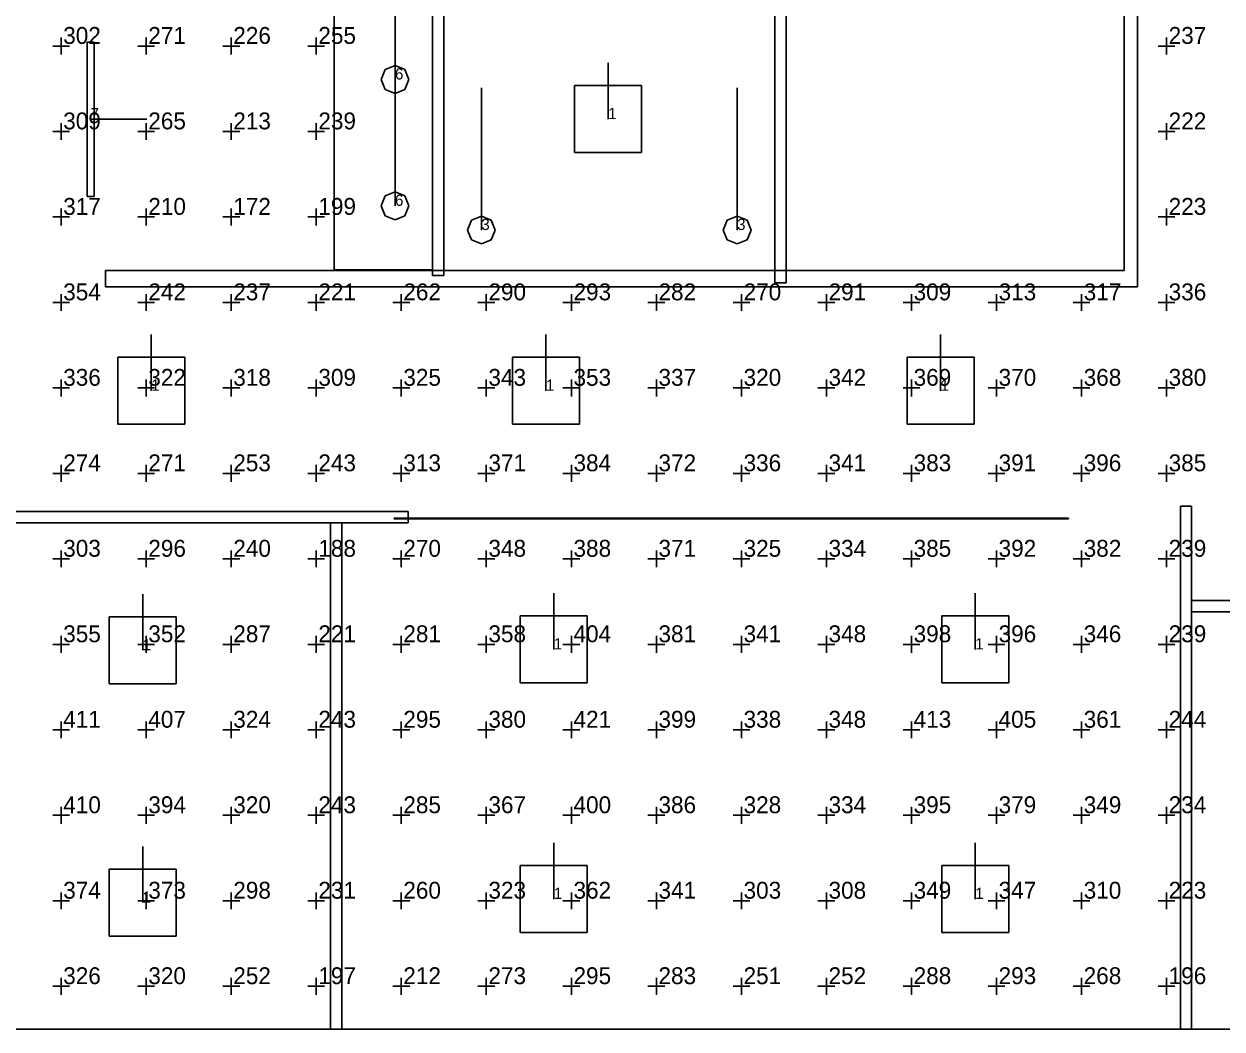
# Model space of a CAD drawing. Extents: x 0 to 48.1, y 0 to 23.7.
# Drawn here: x 13.66 to 24.32, y 0 to 8.94 of the extents above; entities that cross this region are included whole.
import ezdxf

# ---------------------------------------------------------------- set-up
doc = ezdxf.new("R2010")
doc.units = 0
doc.header["$MEASUREMENT"] = 0
for name, color, linetype in [('DLXFURN', 5, 'Continuous'), ('DLXLUM', 1, 'Continuous'), ('DLXLUMEX', 1, 'Continuous'), ('DLXSCENE', 7, 'Continuous'), ('DLXVAL', 3, 'Continuous')]:
    doc.layers.add(name, color=color, linetype=linetype)

# ---------------------------------------------------------------- blocks, each defined once
blk = doc.blocks.new('*U211')
at = {"color": 1}
blk.add_line((0, 0), (0, 0.5), dxfattribs=at)
for p, q in [((0.298, 0.298), (-0.298, 0.298)), ((-0.298, 0.298), (-0.298, -0.298)), ((-0.298, 0.298), (-0.298, -0.298)), ((-0.298, -0.298), (-0.298, 0.298)), ((-0.298, 0.298), (-0.298, 0.298)), ((0.298, 0.298), (-0.298, 0.298)), ((-0.298, 0.298), (-0.298, 0.298)), ((-0.298, 0.298), (0.298, 0.298)), ((-0.298, -0.298), (-0.298, 0.298)), ((-0.298, 0.298), (0.298, 0.298)), ((0.298, -0.298), (0.298, 0.298)), ((0.298, 0.298), (0.298, 0.298)), ((0.298, -0.298), (0.298, 0.298)), ((0.298, 0.298), (0.298, 0.298)), ((0.298, 0.298), (0.298, -0.298)), ((0.298, 0.298), (0.298, -0.298)), ((-0.298, -0.298), (0.298, -0.298)), ((-0.298, -0.298), (0.298, -0.298)), ((0.298, -0.298), (-0.298, -0.298)), ((-0.298, -0.298), (-0.298, -0.298)), ((-0.298, -0.298), (-0.298, -0.298)), ((0.298, -0.298), (-0.298, -0.298)), ((0.298, -0.298), (0.298, -0.298)), ((0.298, -0.298), (0.298, -0.298))]:
    blk.add_line(p, q)
at = {"layer": 'DLXLUMEX', "color": 7}
blk.add_text('1', height=0.1, dxfattribs=at).set_placement((0, 0))
blk = doc.blocks.new('*U212')
at = {"color": 1}
blk.add_line((0, 0), (0, 0.5), dxfattribs=at)
for p, q in [((0.298, 0.298), (-0.298, 0.298)), ((-0.298, 0.298), (-0.298, -0.298)), ((-0.298, 0.298), (-0.298, -0.298)), ((-0.298, -0.298), (-0.298, 0.298)), ((-0.298, 0.298), (-0.298, 0.298)), ((0.298, 0.298), (-0.298, 0.298)), ((-0.298, 0.298), (-0.298, 0.298)), ((-0.298, 0.298), (0.298, 0.298)), ((-0.298, -0.298), (-0.298, 0.298)), ((-0.298, 0.298), (0.298, 0.298)), ((0.298, -0.298), (0.298, 0.298)), ((0.298, 0.298), (0.298, 0.298)), ((0.298, -0.298), (0.298, 0.298)), ((0.298, 0.298), (0.298, 0.298)), ((0.298, 0.298), (0.298, -0.298)), ((0.298, 0.298), (0.298, -0.298)), ((-0.298, -0.298), (0.298, -0.298)), ((-0.298, -0.298), (0.298, -0.298)), ((0.298, -0.298), (-0.298, -0.298)), ((-0.298, -0.298), (-0.298, -0.298)), ((-0.298, -0.298), (-0.298, -0.298)), ((0.298, -0.298), (-0.298, -0.298)), ((0.298, -0.298), (0.298, -0.298)), ((0.298, -0.298), (0.298, -0.298))]:
    blk.add_line(p, q)
at = {"layer": 'DLXLUMEX', "color": 7}
blk.add_text('1', height=0.1, dxfattribs=at).set_placement((0, 0))
blk = doc.blocks.new('*U213')
at = {"color": 1}
blk.add_line((0, 0), (0, 0.5), dxfattribs=at)
for p, q in [((0.298, 0.298), (-0.298, 0.298)), ((-0.298, 0.298), (-0.298, -0.298)), ((-0.298, 0.298), (-0.298, -0.298)), ((-0.298, -0.298), (-0.298, 0.298)), ((-0.298, 0.298), (-0.298, 0.298)), ((0.298, 0.298), (-0.298, 0.298)), ((-0.298, 0.298), (-0.298, 0.298)), ((-0.298, 0.298), (0.298, 0.298)), ((-0.298, -0.298), (-0.298, 0.298)), ((-0.298, 0.298), (0.298, 0.298)), ((0.298, -0.298), (0.298, 0.298)), ((0.298, 0.298), (0.298, 0.298)), ((0.298, -0.298), (0.298, 0.298)), ((0.298, 0.298), (0.298, 0.298)), ((0.298, 0.298), (0.298, -0.298)), ((0.298, 0.298), (0.298, -0.298)), ((-0.298, -0.298), (0.298, -0.298)), ((-0.298, -0.298), (0.298, -0.298)), ((0.298, -0.298), (-0.298, -0.298)), ((-0.298, -0.298), (-0.298, -0.298)), ((-0.298, -0.298), (-0.298, -0.298)), ((0.298, -0.298), (-0.298, -0.298)), ((0.298, -0.298), (0.298, -0.298)), ((0.298, -0.298), (0.298, -0.298))]:
    blk.add_line(p, q)
at = {"layer": 'DLXLUMEX', "color": 7}
blk.add_text('1', height=0.1, dxfattribs=at).set_placement((0, 0))
blk = doc.blocks.new('*U214')
at = {"color": 1}
blk.add_line((0, 0), (0, 0.5), dxfattribs=at)
for p, q in [((0.298, 0.298), (-0.298, 0.298)), ((-0.298, 0.298), (-0.298, -0.298)), ((-0.298, 0.298), (-0.298, -0.298)), ((-0.298, -0.298), (-0.298, 0.298)), ((-0.298, 0.298), (-0.298, 0.298)), ((0.298, 0.298), (-0.298, 0.298)), ((-0.298, 0.298), (-0.298, 0.298)), ((-0.298, 0.298), (0.298, 0.298)), ((-0.298, -0.298), (-0.298, 0.298)), ((-0.298, 0.298), (0.298, 0.298)), ((0.298, -0.298), (0.298, 0.298)), ((0.298, 0.298), (0.298, 0.298)), ((0.298, -0.298), (0.298, 0.298)), ((0.298, 0.298), (0.298, 0.298)), ((0.298, 0.298), (0.298, -0.298)), ((0.298, 0.298), (0.298, -0.298)), ((-0.298, -0.298), (0.298, -0.298)), ((-0.298, -0.298), (0.298, -0.298)), ((0.298, -0.298), (-0.298, -0.298)), ((-0.298, -0.298), (-0.298, -0.298)), ((-0.298, -0.298), (-0.298, -0.298)), ((0.298, -0.298), (-0.298, -0.298)), ((0.298, -0.298), (0.298, -0.298)), ((0.298, -0.298), (0.298, -0.298))]:
    blk.add_line(p, q)
at = {"layer": 'DLXLUMEX', "color": 7}
blk.add_text('1', height=0.1, dxfattribs=at).set_placement((0, 0))
blk = doc.blocks.new('*U218')
at = {"color": 1}
blk.add_line((0, 0), (0, 0.5), dxfattribs=at)
for p, q in [((0.298, 0.298), (-0.298, 0.298)), ((-0.298, 0.298), (-0.298, -0.298)), ((-0.298, 0.298), (-0.298, -0.298)), ((-0.298, -0.298), (-0.298, 0.298)), ((-0.298, 0.298), (-0.298, 0.298)), ((0.298, 0.298), (-0.298, 0.298)), ((-0.298, 0.298), (-0.298, 0.298)), ((-0.298, 0.298), (0.298, 0.298)), ((-0.298, -0.298), (-0.298, 0.298)), ((-0.298, 0.298), (0.298, 0.298)), ((0.298, -0.298), (0.298, 0.298)), ((0.298, 0.298), (0.298, 0.298)), ((0.298, -0.298), (0.298, 0.298)), ((0.298, 0.298), (0.298, 0.298)), ((0.298, 0.298), (0.298, -0.298)), ((0.298, 0.298), (0.298, -0.298)), ((-0.298, -0.298), (0.298, -0.298)), ((-0.298, -0.298), (0.298, -0.298)), ((0.298, -0.298), (-0.298, -0.298)), ((-0.298, -0.298), (-0.298, -0.298)), ((-0.298, -0.298), (-0.298, -0.298)), ((0.298, -0.298), (-0.298, -0.298)), ((0.298, -0.298), (0.298, -0.298)), ((0.298, -0.298), (0.298, -0.298))]:
    blk.add_line(p, q)
at = {"layer": 'DLXLUMEX', "color": 7}
blk.add_text('1', height=0.1, dxfattribs=at).set_placement((0, 0))
blk = doc.blocks.new('*U219')
at = {"color": 1}
blk.add_line((0, 0), (0, 0.5), dxfattribs=at)
for p, q in [((0.298, 0.298), (-0.298, 0.298)), ((-0.298, 0.298), (-0.298, -0.298)), ((-0.298, 0.298), (-0.298, -0.298)), ((-0.298, -0.298), (-0.298, 0.298)), ((-0.298, 0.298), (-0.298, 0.298)), ((0.298, 0.298), (-0.298, 0.298)), ((-0.298, 0.298), (-0.298, 0.298)), ((-0.298, 0.298), (0.298, 0.298)), ((-0.298, -0.298), (-0.298, 0.298)), ((-0.298, 0.298), (0.298, 0.298)), ((0.298, -0.298), (0.298, 0.298)), ((0.298, 0.298), (0.298, 0.298)), ((0.298, -0.298), (0.298, 0.298)), ((0.298, 0.298), (0.298, 0.298)), ((0.298, 0.298), (0.298, -0.298)), ((0.298, 0.298), (0.298, -0.298)), ((-0.298, -0.298), (0.298, -0.298)), ((-0.298, -0.298), (0.298, -0.298)), ((0.298, -0.298), (-0.298, -0.298)), ((-0.298, -0.298), (-0.298, -0.298)), ((-0.298, -0.298), (-0.298, -0.298)), ((0.298, -0.298), (-0.298, -0.298)), ((0.298, -0.298), (0.298, -0.298)), ((0.298, -0.298), (0.298, -0.298))]:
    blk.add_line(p, q)
at = {"layer": 'DLXLUMEX', "color": 7}
blk.add_text('1', height=0.1, dxfattribs=at).set_placement((0, 0))
blk = doc.blocks.new('*U30')
at = {"color": 1}
blk.add_line((0, 0), (0, 0.5), dxfattribs=at)
for p, q in [((0.298, 0.298), (-0.298, 0.298)), ((-0.298, 0.298), (-0.298, -0.298)), ((-0.298, 0.298), (-0.298, -0.298)), ((-0.298, -0.298), (-0.298, 0.298)), ((-0.298, 0.298), (-0.298, 0.298)), ((0.298, 0.298), (-0.298, 0.298)), ((-0.298, 0.298), (-0.298, 0.298)), ((-0.298, 0.298), (0.298, 0.298)), ((-0.298, -0.298), (-0.298, 0.298)), ((-0.298, 0.298), (0.298, 0.298)), ((0.298, -0.298), (0.298, 0.298)), ((0.298, 0.298), (0.298, 0.298)), ((0.298, -0.298), (0.298, 0.298)), ((0.298, 0.298), (0.298, 0.298)), ((0.298, 0.298), (0.298, -0.298)), ((0.298, 0.298), (0.298, -0.298)), ((-0.298, -0.298), (0.298, -0.298)), ((-0.298, -0.298), (0.298, -0.298)), ((0.298, -0.298), (-0.298, -0.298)), ((-0.298, -0.298), (-0.298, -0.298)), ((-0.298, -0.298), (-0.298, -0.298)), ((0.298, -0.298), (-0.298, -0.298)), ((0.298, -0.298), (0.298, -0.298)), ((0.298, -0.298), (0.298, -0.298))]:
    blk.add_line(p, q)
at = {"layer": 'DLXLUMEX', "color": 7}
blk.add_text('1', height=0.1, dxfattribs=at).set_placement((0, 0))
blk = doc.blocks.new('*U32')
at = {"color": 1}
blk.add_line((0, 0), (0, 1.265), dxfattribs=at)
for p, q in [((-0.088, 0.088), (0, 0.124)), ((0, 0.124), (-0.088, 0.088)), ((0, 0.124), (-0.088, 0.088)), ((-0.088, 0.088), (0, 0.124)), ((0, 0.124), (0.088, 0.088)), ((0.088, 0.088), (0, 0.124)), ((0.088, 0.088), (0, 0.124)), ((0, 0.124), (0, 0.124)), ((0, 0.124), (0.088, 0.088)), ((0, 0.124), (0, 0.124)), ((-0.124, 0), (-0.088, 0.088)), ((-0.088, 0.088), (-0.124, 0)), ((-0.088, 0.088), (-0.124, 0)), ((-0.124, 0), (-0.088, 0.088)), ((-0.088, -0.088), (-0.124, 0)), ((-0.124, 0), (-0.088, -0.088)), ((-0.124, 0), (-0.124, 0)), ((-0.124, 0), (-0.088, -0.088)), ((-0.088, -0.088), (-0.124, 0)), ((-0.124, 0), (-0.124, 0)), ((-0.088, 0.088), (-0.088, 0.088)), ((-0.088, 0.088), (-0.088, 0.088)), ((0.088, 0.088), (0.124, 0)), ((0.124, 0), (0.088, 0.088)), ((0.088, 0.088), (0.088, 0.088)), ((0.124, 0), (0.088, 0.088)), ((0.088, 0.088), (0.088, 0.088)), ((0.088, 0.088), (0.124, 0)), ((0.124, 0), (0.088, -0.088)), ((0.088, -0.088), (0.124, 0)), ((0.088, -0.088), (0.124, 0)), ((0.124, 0), (0.088, -0.088)), ((0.124, 0), (0.124, 0)), ((0.124, 0), (0.124, 0)), ((0, -0.124), (-0.088, -0.088)), ((-0.088, -0.088), (0, -0.124)), ((-0.088, -0.088), (-0.088, -0.088)), ((-0.088, -0.088), (0, -0.124)), ((0, -0.124), (-0.088, -0.088)), ((-0.088, -0.088), (-0.088, -0.088)), ((0.088, -0.088), (0, -0.124)), ((0, -0.124), (0.088, -0.088)), ((0, -0.124), (0.088, -0.088)), ((0.088, -0.088), (0, -0.124)), ((0.088, -0.088), (0.088, -0.088)), ((0.088, -0.088), (0.088, -0.088)), ((0, -0.124), (0, -0.124)), ((0, -0.124), (0, -0.124))]:
    blk.add_line(p, q)
at = {"layer": 'DLXLUMEX', "color": 7}
blk.add_text('3', height=0.1, dxfattribs=at).set_placement((0, 0))
blk = doc.blocks.new('*U35')
at = {"color": 1}
blk.add_line((0, 0), (0, 1.265), dxfattribs=at)
for p, q in [((-0.088, 0.088), (0, 0.124)), ((0, 0.124), (-0.088, 0.088)), ((0, 0.124), (-0.088, 0.088)), ((-0.088, 0.088), (0, 0.124)), ((0, 0.124), (0.088, 0.088)), ((0.088, 0.088), (0, 0.124)), ((0.088, 0.088), (0, 0.124)), ((0, 0.124), (0, 0.124)), ((0, 0.124), (0.088, 0.088)), ((0, 0.124), (0, 0.124)), ((-0.124, 0), (-0.088, 0.088)), ((-0.088, 0.088), (-0.124, 0)), ((-0.088, 0.088), (-0.124, 0)), ((-0.124, 0), (-0.088, 0.088)), ((-0.088, -0.088), (-0.124, 0)), ((-0.124, 0), (-0.088, -0.088)), ((-0.124, 0), (-0.124, 0)), ((-0.124, 0), (-0.088, -0.088)), ((-0.088, -0.088), (-0.124, 0)), ((-0.124, 0), (-0.124, 0)), ((-0.088, 0.088), (-0.088, 0.088)), ((-0.088, 0.088), (-0.088, 0.088)), ((0.088, 0.088), (0.124, 0)), ((0.124, 0), (0.088, 0.088)), ((0.088, 0.088), (0.088, 0.088)), ((0.124, 0), (0.088, 0.088)), ((0.088, 0.088), (0.088, 0.088)), ((0.088, 0.088), (0.124, 0)), ((0.124, 0), (0.088, -0.088)), ((0.088, -0.088), (0.124, 0)), ((0.088, -0.088), (0.124, 0)), ((0.124, 0), (0.088, -0.088)), ((0.124, 0), (0.124, 0)), ((0.124, 0), (0.124, 0)), ((0, -0.124), (-0.088, -0.088)), ((-0.088, -0.088), (0, -0.124)), ((-0.088, -0.088), (-0.088, -0.088)), ((-0.088, -0.088), (0, -0.124)), ((0, -0.124), (-0.088, -0.088)), ((-0.088, -0.088), (-0.088, -0.088)), ((0.088, -0.088), (0, -0.124)), ((0, -0.124), (0.088, -0.088)), ((0, -0.124), (0.088, -0.088)), ((0.088, -0.088), (0, -0.124)), ((0.088, -0.088), (0.088, -0.088)), ((0.088, -0.088), (0.088, -0.088)), ((0, -0.124), (0, -0.124)), ((0, -0.124), (0, -0.124))]:
    blk.add_line(p, q)
at = {"layer": 'DLXLUMEX', "color": 7}
blk.add_text('3', height=0.1, dxfattribs=at).set_placement((0, 0))
blk = doc.blocks.new('*U39')
for p, q in [((0.03, 0.686), (-0.03, 0.686)), ((-0.03, 0.686), (-0.03, -0.686)), ((-0.03, 0.686), (-0.03, -0.686)), ((-0.03, -0.686), (-0.03, 0.686)), ((-0.03, 0.686), (-0.03, 0.686)), ((0.03, 0.686), (-0.03, 0.686)), ((-0.03, 0.686), (-0.03, 0.686)), ((-0.03, 0.686), (0.03, 0.686)), ((-0.03, -0.686), (-0.03, 0.686)), ((-0.03, 0.686), (0.03, 0.686)), ((0.03, -0.686), (0.03, 0.686)), ((0.03, 0.686), (0.03, 0.686)), ((0.03, -0.686), (0.03, 0.686)), ((0.03, 0.686), (0.03, 0.686)), ((0.03, 0.686), (0.03, -0.686)), ((0.03, 0.686), (0.03, -0.686)), ((-0.03, -0.686), (0.03, -0.686)), ((-0.03, -0.686), (-0.03, -0.686)), ((-0.03, -0.686), (0.03, -0.686)), ((0.03, -0.686), (-0.03, -0.686)), ((-0.03, -0.686), (-0.03, -0.686)), ((0.03, -0.686), (-0.03, -0.686)), ((0.03, -0.686), (0.03, -0.686)), ((0.03, -0.686), (0.03, -0.686))]:
    blk.add_line(p, q)
at = {"color": 1}
blk.add_line((0, 0), (0.5, 0), dxfattribs=at)
at = {"layer": 'DLXLUMEX', "color": 7}
blk.add_text('7', height=0.1, dxfattribs=at).set_placement((0, 0))
blk = doc.blocks.new('*U42')
at = {"color": 1}
blk.add_line((0, 0), (0, 1.265), dxfattribs=at)
for p, q in [((-0.088, 0.088), (0, 0.124)), ((0, 0.124), (-0.088, 0.088)), ((0, 0.124), (-0.088, 0.088)), ((-0.088, 0.088), (0, 0.124)), ((0, 0.124), (0.088, 0.088)), ((0.088, 0.088), (0, 0.124)), ((0.088, 0.088), (0, 0.124)), ((0, 0.124), (0, 0.124)), ((0, 0.124), (0.088, 0.088)), ((0, 0.124), (0, 0.124)), ((-0.124, 0), (-0.088, 0.088)), ((-0.088, 0.088), (-0.124, 0)), ((-0.088, 0.088), (-0.124, 0)), ((-0.124, 0), (-0.088, 0.088)), ((-0.088, -0.088), (-0.124, 0)), ((-0.124, 0), (-0.088, -0.088)), ((-0.124, 0), (-0.124, 0)), ((-0.124, 0), (-0.088, -0.088)), ((-0.088, -0.088), (-0.124, 0)), ((-0.124, 0), (-0.124, 0)), ((-0.088, 0.088), (-0.088, 0.088)), ((-0.088, 0.088), (-0.088, 0.088)), ((0.088, 0.088), (0.124, 0)), ((0.124, 0), (0.088, 0.088)), ((0.088, 0.088), (0.088, 0.088)), ((0.124, 0), (0.088, 0.088)), ((0.088, 0.088), (0.088, 0.088)), ((0.088, 0.088), (0.124, 0)), ((0.124, 0), (0.088, -0.088)), ((0.088, -0.088), (0.124, 0)), ((0.088, -0.088), (0.124, 0)), ((0.124, 0), (0.088, -0.088)), ((0.124, 0), (0.124, 0)), ((0.124, 0), (0.124, 0)), ((0, -0.124), (-0.088, -0.088)), ((-0.088, -0.088), (0, -0.124)), ((-0.088, -0.088), (-0.088, -0.088)), ((-0.088, -0.088), (0, -0.124)), ((0, -0.124), (-0.088, -0.088)), ((-0.088, -0.088), (-0.088, -0.088)), ((0.088, -0.088), (0, -0.124)), ((0, -0.124), (0.088, -0.088)), ((0, -0.124), (0.088, -0.088)), ((0.088, -0.088), (0, -0.124)), ((0.088, -0.088), (0.088, -0.088)), ((0.088, -0.088), (0.088, -0.088)), ((0, -0.124), (0, -0.124)), ((0, -0.124), (0, -0.124))]:
    blk.add_line(p, q)
at = {"layer": 'DLXLUMEX', "color": 7}
blk.add_text('6', height=0.1, dxfattribs=at).set_placement((0, 0))
blk = doc.blocks.new('*U43')
at = {"color": 1}
blk.add_line((0, 0), (0, 1.265), dxfattribs=at)
for p, q in [((-0.088, 0.088), (0, 0.124)), ((0, 0.124), (-0.088, 0.088)), ((0, 0.124), (-0.088, 0.088)), ((-0.088, 0.088), (0, 0.124)), ((0, 0.124), (0.088, 0.088)), ((0.088, 0.088), (0, 0.124)), ((0.088, 0.088), (0, 0.124)), ((0, 0.124), (0, 0.124)), ((0, 0.124), (0.088, 0.088)), ((0, 0.124), (0, 0.124)), ((-0.124, 0), (-0.088, 0.088)), ((-0.088, 0.088), (-0.124, 0)), ((-0.088, 0.088), (-0.124, 0)), ((-0.124, 0), (-0.088, 0.088)), ((-0.088, -0.088), (-0.124, 0)), ((-0.124, 0), (-0.088, -0.088)), ((-0.124, 0), (-0.124, 0)), ((-0.124, 0), (-0.088, -0.088)), ((-0.088, -0.088), (-0.124, 0)), ((-0.124, 0), (-0.124, 0)), ((-0.088, 0.088), (-0.088, 0.088)), ((-0.088, 0.088), (-0.088, 0.088)), ((0.088, 0.088), (0.124, 0)), ((0.124, 0), (0.088, 0.088)), ((0.088, 0.088), (0.088, 0.088)), ((0.124, 0), (0.088, 0.088)), ((0.088, 0.088), (0.088, 0.088)), ((0.088, 0.088), (0.124, 0)), ((0.124, 0), (0.088, -0.088)), ((0.088, -0.088), (0.124, 0)), ((0.088, -0.088), (0.124, 0)), ((0.124, 0), (0.088, -0.088)), ((0.124, 0), (0.124, 0)), ((0.124, 0), (0.124, 0)), ((0, -0.124), (-0.088, -0.088)), ((-0.088, -0.088), (0, -0.124)), ((-0.088, -0.088), (-0.088, -0.088)), ((-0.088, -0.088), (0, -0.124)), ((0, -0.124), (-0.088, -0.088)), ((-0.088, -0.088), (-0.088, -0.088)), ((0.088, -0.088), (0, -0.124)), ((0, -0.124), (0.088, -0.088)), ((0, -0.124), (0.088, -0.088)), ((0.088, -0.088), (0, -0.124)), ((0.088, -0.088), (0.088, -0.088)), ((0.088, -0.088), (0.088, -0.088)), ((0, -0.124), (0, -0.124)), ((0, -0.124), (0, -0.124))]:
    blk.add_line(p, q)
at = {"layer": 'DLXLUMEX', "color": 7}
blk.add_text('6', height=0.1, dxfattribs=at).set_placement((0, 0))
blk = doc.blocks.new('*U62')
at = {"color": 1}
blk.add_line((0, 0), (0, 0.5), dxfattribs=at)
for p, q in [((0.298, 0.298), (-0.298, 0.298)), ((-0.298, 0.298), (-0.298, -0.298)), ((-0.298, 0.298), (-0.298, -0.298)), ((-0.298, -0.298), (-0.298, 0.298)), ((-0.298, 0.298), (-0.298, 0.298)), ((0.298, 0.298), (-0.298, 0.298)), ((-0.298, 0.298), (-0.298, 0.298)), ((-0.298, 0.298), (0.298, 0.298)), ((-0.298, -0.298), (-0.298, 0.298)), ((-0.298, 0.298), (0.298, 0.298)), ((0.298, -0.298), (0.298, 0.298)), ((0.298, 0.298), (0.298, 0.298)), ((0.298, -0.298), (0.298, 0.298)), ((0.298, 0.298), (0.298, 0.298)), ((0.298, 0.298), (0.298, -0.298)), ((0.298, 0.298), (0.298, -0.298)), ((-0.298, -0.298), (0.298, -0.298)), ((-0.298, -0.298), (0.298, -0.298)), ((0.298, -0.298), (-0.298, -0.298)), ((-0.298, -0.298), (-0.298, -0.298)), ((-0.298, -0.298), (-0.298, -0.298)), ((0.298, -0.298), (-0.298, -0.298)), ((0.298, -0.298), (0.298, -0.298)), ((0.298, -0.298), (0.298, -0.298))]:
    blk.add_line(p, q)
at = {"layer": 'DLXLUMEX', "color": 7}
blk.add_text('1', height=0.1, dxfattribs=at).set_placement((0, 0))
blk = doc.blocks.new('*U63')
at = {"color": 1}
blk.add_line((0, 0), (0, 0.5), dxfattribs=at)
for p, q in [((0.298, 0.298), (-0.298, 0.298)), ((-0.298, 0.298), (-0.298, -0.298)), ((-0.298, 0.298), (-0.298, -0.298)), ((-0.298, -0.298), (-0.298, 0.298)), ((-0.298, 0.298), (-0.298, 0.298)), ((0.298, 0.298), (-0.298, 0.298)), ((-0.298, 0.298), (-0.298, 0.298)), ((-0.298, 0.298), (0.298, 0.298)), ((-0.298, -0.298), (-0.298, 0.298)), ((-0.298, 0.298), (0.298, 0.298)), ((0.298, -0.298), (0.298, 0.298)), ((0.298, 0.298), (0.298, 0.298)), ((0.298, -0.298), (0.298, 0.298)), ((0.298, 0.298), (0.298, 0.298)), ((0.298, 0.298), (0.298, -0.298)), ((0.298, 0.298), (0.298, -0.298)), ((-0.298, -0.298), (0.298, -0.298)), ((-0.298, -0.298), (0.298, -0.298)), ((0.298, -0.298), (-0.298, -0.298)), ((-0.298, -0.298), (-0.298, -0.298)), ((-0.298, -0.298), (-0.298, -0.298)), ((0.298, -0.298), (-0.298, -0.298)), ((0.298, -0.298), (0.298, -0.298)), ((0.298, -0.298), (0.298, -0.298))]:
    blk.add_line(p, q)
at = {"layer": 'DLXLUMEX', "color": 7}
blk.add_text('1', height=0.1, dxfattribs=at).set_placement((0, 0))
blk = doc.blocks.new('*U64')
at = {"color": 1}
blk.add_line((0, 0), (0, 0.5), dxfattribs=at)
for p, q in [((0.298, 0.298), (-0.298, 0.298)), ((-0.298, 0.298), (-0.298, -0.298)), ((-0.298, 0.298), (-0.298, -0.298)), ((-0.298, -0.298), (-0.298, 0.298)), ((-0.298, 0.298), (-0.298, 0.298)), ((0.298, 0.298), (-0.298, 0.298)), ((-0.298, 0.298), (-0.298, 0.298)), ((-0.298, 0.298), (0.298, 0.298)), ((-0.298, -0.298), (-0.298, 0.298)), ((-0.298, 0.298), (0.298, 0.298)), ((0.298, -0.298), (0.298, 0.298)), ((0.298, 0.298), (0.298, 0.298)), ((0.298, -0.298), (0.298, 0.298)), ((0.298, 0.298), (0.298, 0.298)), ((0.298, 0.298), (0.298, -0.298)), ((0.298, 0.298), (0.298, -0.298)), ((-0.298, -0.298), (0.298, -0.298)), ((-0.298, -0.298), (0.298, -0.298)), ((0.298, -0.298), (-0.298, -0.298)), ((-0.298, -0.298), (-0.298, -0.298)), ((-0.298, -0.298), (-0.298, -0.298)), ((0.298, -0.298), (-0.298, -0.298)), ((0.298, -0.298), (0.298, -0.298)), ((0.298, -0.298), (0.298, -0.298))]:
    blk.add_line(p, q)
at = {"layer": 'DLXLUMEX', "color": 7}
blk.add_text('1', height=0.1, dxfattribs=at).set_placement((0, 0))
blk = doc.blocks.new('*U74')
for p, q in [((0.2, 9.802), (0.1, 9.802)), ((0.1, 9.802), (0.1, 9.802)), ((0.1, 9.802), (0.2, 9.802)), ((0.1, 9.795), (0.1, 9.802)), ((0.1, 9.802), (0.1, 9.802)), ((0.1, 9.802), (0.1, 0.118)), ((0.1, 9.795), (0.1, 9.795)), ((0.1, 5.619), (0.1, 9.795)), ((0.2, 9.802), (0.2, 9.802)), ((0.2, 9.802), (0.2, 0.118)), ((0.2, 0.118), (0.2, 9.802)), ((0.2, 9.802), (0.2, 9.802)), ((0.1, 0.118), (0.1, 5.619)), ((0.1, 5.619), (0.1, 5.619)), ((0.1, 0.118), (0.2, 0.118)), ((0.2, 0.118), (0.1, 0.118)), ((0.1, 0.118), (0.1, 0.118)), ((0.1, 0.118), (0.1, 0.118)), ((0.2, 0.118), (0.2, 0.118)), ((0.2, 0.118), (0.2, 0.118))]:
    blk.add_line(p, q)
blk = doc.blocks.new('*U92')
for p, q in [((0.174, 5.15), (-0.7, 5.15)), ((-0.7, 5.15), (-0.7, 0.65)), ((-0.7, 5.15), (-0.7, 5.15)), ((-0.7, 5.15), (0.174, 5.15)), ((0.174, 5.15), (-0.7, 5.15)), ((-0.7, 5.15), (-0.7, 0.65)), ((-0.7, 0.65), (-0.7, 5.15)), ((-0.7, 5.15), (-0.7, 5.15)), ((0.174, 0.65), (0.174, 5.15)), ((0.174, 0.65), (0.174, 5.15)), ((0.174, 5.15), (0.174, 5.15)), ((0.174, 5.15), (0.174, 0.65)), ((0.174, 5.15), (0.174, 5.15)), ((-0.7, 0.65), (0.174, 0.65)), ((-0.7, 0.65), (0.174, 0.65)), ((0.174, 0.65), (-0.7, 0.65)), ((-0.7, 0.65), (-0.7, 0.65)), ((-0.7, 0.65), (-0.7, 0.65)), ((0.174, 0.65), (0.174, 0.65)), ((0.174, 0.65), (0.174, 0.65))]:
    blk.add_line(p, q)
blk = doc.blocks.new('*U94')
for p, q in [((0.091, -0.1), (0.091, -0.2)), ((0.091, -0.2), (0.091, -0.1)), ((0.091, -0.1), (0.091, -0.1)), ((2.469, -0.1), (0.091, -0.1)), ((0.091, -0.1), (0.091, -0.1)), ((0.091, -0.1), (2.469, -0.1)), ((2.469, -0.1), (2.469, -0.1)), ((2.769, -0.1), (7.701, -0.1)), ((7.701, -0.1), (2.769, -0.1)), ((2.769, -0.1), (2.769, -0.1)), ((7.701, -0.2), (7.701, -0.1)), ((7.701, -0.1), (7.701, -0.1)), ((7.701, -0.1), (7.701, -0.2)), ((7.701, -0.1), (7.701, -0.1)), ((0.091, -0.2), (0.091, -0.2)), ((2.469, -0.2), (0.091, -0.2)), ((0.091, -0.2), (0.091, -0.2)), ((0.091, -0.2), (2.469, -0.2)), ((2.469, -0.2), (2.469, -0.2)), ((2.769, -0.2), (2.769, -0.2)), ((2.769, -0.2), (7.701, -0.2)), ((7.701, -0.2), (2.769, -0.2)), ((7.701, -0.2), (7.701, -0.2)), ((7.701, -0.2), (7.701, -0.2))]:
    blk.add_line(p, q)
blk = doc.blocks.new('*U95')
for p, q in [((-6.208, -0.1), (-6.208, -0.2)), ((-6.208, -0.2), (-6.208, -0.1)), ((-6.208, -0.1), (-6.208, -0.1)), ((2.139, -0.1), (-6.208, -0.1)), ((-6.208, -0.1), (-6.208, -0.1)), ((-6.208, -0.1), (2.139, -0.1)), ((2.139, -1.428), (2.139, -0.1)), ((2.139, -0.1), (2.139, -0.1)), ((2.139, -0.1), (2.139, -1.428)), ((2.139, -0.1), (2.139, -0.1)), ((-6.208, -0.2), (-6.208, -0.2)), ((-6.208, -0.2), (2.039, -0.2)), ((2.039, -0.2), (-6.208, -0.2)), ((-6.208, -0.2), (-6.208, -0.2)), ((2.039, -0.2), (2.039, -0.2)), ((2.039, -1.428), (2.039, -0.2)), ((2.039, -0.2), (2.039, -0.2)), ((2.039, -0.2), (2.039, -1.428)), ((2.039, -1.428), (2.039, -1.428)), ((2.039, -1.428), (2.139, -1.428)), ((2.139, -1.428), (2.039, -1.428)), ((2.039, -1.428), (2.039, -1.428)), ((2.139, -1.428), (2.139, -1.428)), ((2.139, -1.428), (2.139, -1.428))]:
    blk.add_line(p, q)
blk = doc.blocks.new('*U96')
for p, q in [((0.2, 4.65), (0.1, 4.65)), ((0.1, 4.65), (0.1, 4.65)), ((0.1, 4.65), (0.2, 4.65)), ((0.1, 4.65), (0.1, 0)), ((0.1, 0), (0.1, 4.65)), ((0.1, 4.65), (0.1, 4.65)), ((0.2, 0), (0.2, 4.65)), ((0.2, 4.65), (0.2, 4.65)), ((0.2, 4.65), (0.2, 0)), ((0.2, 4.65), (0.2, 4.65)), ((0.1, 0), (0.1, 0)), ((0.2, 0), (0.2, 0))]:
    blk.add_line(p, q)
blk = doc.blocks.new('*U97')
for p, q in [((0.171, 6.057), (-2.955, 6.057)), ((-2.955, 6.057), (-2.955, 6.057)), ((-2.955, 6.057), (0.171, 6.057)), ((-2.955, 6.057), (-2.955, 5.942)), ((-2.955, 5.942), (-2.955, 6.057)), ((-2.955, 6.057), (-2.955, 6.057)), ((0.171, -2.4), (0.171, 6.057)), ((0.171, 6.057), (0.171, 6.057)), ((0.171, 6.057), (0.171, -2.4)), ((0.171, 6.057), (0.171, 6.057)), ((-2.955, 5.942), (-2.955, 5.942)), ((0.053, 5.942), (-2.955, 5.942)), ((-2.955, 5.942), (-2.955, 5.942)), ((-2.955, 5.942), (0.053, 5.942)), ((0.053, 5.942), (0.053, 5.942)), ((0.053, -2.257), (0.053, 5.942)), ((0.053, 5.942), (0.053, 5.942)), ((0.053, 5.942), (0.053, -2.257)), ((0.053, -2.257), (-9.01, -2.257)), ((-9.01, -2.257), (-9.01, -2.257)), ((-9.01, -2.257), (0.053, -2.257)), ((-9.01, -2.257), (-9.01, -2.4)), ((-9.01, -2.4), (-9.01, -2.257)), ((-9.01, -2.257), (-9.01, -2.257)), ((0.053, -2.257), (0.053, -2.257)), ((0.053, -2.257), (0.053, -2.257)), ((-9.01, -2.4), (0.171, -2.4)), ((0.171, -2.4), (-9.01, -2.4)), ((-9.01, -2.4), (-9.01, -2.4)), ((-9.01, -2.4), (-9.01, -2.4)), ((0.171, -2.4), (0.171, -2.4)), ((0.171, -2.4), (0.171, -2.4))]:
    blk.add_line(p, q)
blk = doc.blocks.new('*U98')
for p, q in [((3, 0.0025), (-3, 0.0025)), ((-3, 0.0025), (-3, 0.0025)), ((-3, 0.0025), (3, 0.0025)), ((-3, 0.0025), (-3, -0.0025)), ((-3, -0.0025), (-3, 0.0025)), ((-3, 0.0025), (-3, 0.0025)), ((3, 0.0025), (3, 0.0025)), ((3, -0.0025), (3, 0.0025)), ((3, 0.0025), (3, 0.0025)), ((3, 0.0025), (3, -0.0025)), ((-3, -0.0025), (3, -0.0025)), ((3, -0.0025), (-3, -0.0025)), ((-3, -0.0025), (-3, -0.0025)), ((-3, -0.0025), (-3, -0.0025)), ((3, -0.0025), (3, -0.0025)), ((3, -0.0025), (3, -0.0025))]:
    blk.add_line(p, q)
blk = doc.blocks.new('*U99')
for p, q in [((-0.2, -0.25), (-0.1, -0.25)), ((-0.1, -0.25), (-0.2, -0.25)), ((-0.2, -0.25), (-0.2, -0.25)), ((-0.2, -0.25), (-0.2, -5.7)), ((-0.2, -0.265), (-0.2, -0.25)), ((-0.2, -0.25), (-0.2, -0.25)), ((-0.2, -0.265), (-0.2, -0.265)), ((-0.2, -5.7), (-0.2, -0.265)), ((-0.1, -0.25), (-0.1, -0.25)), ((-0.1, -5.7), (-0.1, -0.25)), ((-0.1, -0.25), (-0.1, -0.25)), ((-0.1, -0.25), (-0.1, -0.265)), ((-0.1, -0.265), (-0.1, -5.7)), ((-0.1, -0.265), (-0.1, -0.265)), ((-0.2, -5.7), (-0.1, -5.7)), ((-0.1, -5.7), (-0.2, -5.7)), ((-0.2, -5.7), (-0.2, -5.7)), ((-0.2, -5.7), (-0.2, -5.7)), ((-0.1, -5.7), (-0.1, -5.7)), ((-0.1, -5.7), (-0.1, -5.7))]:
    blk.add_line(p, q)
blk = doc.blocks.new('*U120')
for p, q in [((-0.1, -0.25), (-0.2, -0.25)), ((-0.2, -0.25), (-0.2, -0.25)), ((-0.2, -0.25), (-0.1, -0.25)), ((-0.2, -0.25), (-0.2, -4.75)), ((-0.2, -4.75), (-0.2, -0.25)), ((-0.2, -0.25), (-0.2, -0.25)), ((-0.1, -0.25), (-0.1, -0.25)), ((-0.1, -4.75), (-0.1, -0.25)), ((-0.1, -0.25), (-0.1, -0.25)), ((-0.1, -0.25), (-0.1, -4.75)), ((-0.2, -4.75), (-0.2, -4.75)), ((-0.1, -4.75), (-0.1, -4.75))]:
    blk.add_line(p, q)
blk = doc.blocks.new('*U136')
for p, q in [((34.8, 0), (23.953, 0)), ((23.953, 0), (34.8, 0)), ((23.953, 0), (12.067, 0)), ((12.067, 0), (23.953, 0)), ((23.953, 0), (23.953, 0)), ((23.953, 0), (23.953, 0))]:
    blk.add_line(p, q)
blk = doc.blocks.new('*U137')
for p, q in [((34.8, 0), (23.953, 0)), ((23.953, 0), (12.067, 0))]:
    blk.add_line(p, q)
blk = doc.blocks.new('*U138')
for p, q in [((23.953, 0), (34.8, 0)), ((12.067, 0), (23.953, 0))]:
    blk.add_line(p, q)
blk = doc.blocks.new('*U149')
for p, q in [((15.578, 0), (11.578, 0)), ((11.578, 0), (15.578, 0)), ((15.578, 0), (15.578, 0)), ((21.941, 0), (17.941, 0)), ((17.941, 0), (17.941, 0)), ((17.941, 0), (21.941, 0)), ((21.941, 0), (21.941, 0))]:
    blk.add_line(p, q)
blk = doc.blocks.new('*U152')
for p, q in [((13.996, 8.665, 0.7), (13.996, 8.815, 0.7)), ((14.752, 8.665, 0.7), (14.752, 8.815, 0.7)), ((15.509, 8.665, 0.7), (15.509, 8.815, 0.7)), ((16.265, 8.665, 0.7), (16.265, 8.815, 0.7)), ((23.83, 8.665, 0.7), (23.83, 8.815, 0.7)), ((13.921, 8.74, 0.7), (14.071, 8.74, 0.7)), ((14.677, 8.74, 0.7), (14.827, 8.74, 0.7)), ((15.434, 8.74, 0.7), (15.584, 8.74, 0.7)), ((16.19, 8.74, 0.7), (16.34, 8.74, 0.7)), ((23.755, 8.74, 0.7), (23.905, 8.74, 0.7)), ((13.996, 7.905, 0.7), (13.996, 8.055, 0.7)), ((14.752, 7.905, 0.7), (14.752, 8.055, 0.7)), ((15.509, 7.905, 0.7), (15.509, 8.055, 0.7)), ((16.265, 7.905, 0.7), (16.265, 8.055, 0.7)), ((23.83, 7.905, 0.7), (23.83, 8.055, 0.7)), ((13.921, 7.98, 0.7), (14.071, 7.98, 0.7)), ((14.677, 7.98, 0.7), (14.827, 7.98, 0.7)), ((15.434, 7.98, 0.7), (15.584, 7.98, 0.7)), ((16.19, 7.98, 0.7), (16.34, 7.98, 0.7)), ((23.755, 7.98, 0.7), (23.905, 7.98, 0.7)), ((13.996, 7.145, 0.7), (13.996, 7.295, 0.7)), ((14.752, 7.145, 0.7), (14.752, 7.295, 0.7)), ((15.509, 7.145, 0.7), (15.509, 7.295, 0.7)), ((16.265, 7.145, 0.7), (16.265, 7.295, 0.7)), ((23.83, 7.145, 0.7), (23.83, 7.295, 0.7)), ((13.921, 7.22, 0.7), (14.071, 7.22, 0.7)), ((14.677, 7.22, 0.7), (14.827, 7.22, 0.7)), ((15.434, 7.22, 0.7), (15.584, 7.22, 0.7)), ((16.19, 7.22, 0.7), (16.34, 7.22, 0.7)), ((23.755, 7.22, 0.7), (23.905, 7.22, 0.7)), ((13.996, 6.385, 0.7), (13.996, 6.535, 0.7)), ((14.752, 6.385, 0.7), (14.752, 6.535, 0.7)), ((15.509, 6.385, 0.7), (15.509, 6.535, 0.7)), ((16.265, 6.385, 0.7), (16.265, 6.535, 0.7)), ((17.022, 6.385, 0.7), (17.022, 6.535, 0.7)), ((17.778, 6.385, 0.7), (17.778, 6.535, 0.7)), ((18.535, 6.385, 0.7), (18.535, 6.535, 0.7)), ((19.291, 6.385, 0.7), (19.291, 6.535, 0.7)), ((20.048, 6.385, 0.7), (20.048, 6.535, 0.7)), ((20.804, 6.385, 0.7), (20.804, 6.535, 0.7)), ((21.561, 6.385, 0.7), (21.561, 6.535, 0.7)), ((22.317, 6.385, 0.7), (22.317, 6.535, 0.7)), ((23.074, 6.385, 0.7), (23.074, 6.535, 0.7)), ((23.83, 6.385, 0.7), (23.83, 6.535, 0.7)), ((13.921, 6.46, 0.7), (14.071, 6.46, 0.7)), ((14.677, 6.46, 0.7), (14.827, 6.46, 0.7)), ((15.434, 6.46, 0.7), (15.584, 6.46, 0.7)), ((16.19, 6.46, 0.7), (16.34, 6.46, 0.7)), ((16.947, 6.46, 0.7), (17.097, 6.46, 0.7)), ((17.703, 6.46, 0.7), (17.853, 6.46, 0.7)), ((18.46, 6.46, 0.7), (18.61, 6.46, 0.7)), ((19.216, 6.46, 0.7), (19.366, 6.46, 0.7)), ((19.973, 6.46, 0.7), (20.123, 6.46, 0.7)), ((20.729, 6.46, 0.7), (20.879, 6.46, 0.7)), ((21.486, 6.46, 0.7), (21.636, 6.46, 0.7)), ((22.242, 6.46, 0.7), (22.392, 6.46, 0.7)), ((22.999, 6.46, 0.7), (23.149, 6.46, 0.7)), ((23.755, 6.46, 0.7), (23.905, 6.46, 0.7)), ((13.996, 5.625, 0.7), (13.996, 5.775, 0.7)), ((14.752, 5.625, 0.7), (14.752, 5.775, 0.7)), ((15.509, 5.625, 0.7), (15.509, 5.775, 0.7)), ((16.265, 5.625, 0.7), (16.265, 5.775, 0.7)), ((17.022, 5.625, 0.7), (17.022, 5.775, 0.7)), ((17.778, 5.625, 0.7), (17.778, 5.775, 0.7)), ((18.535, 5.625, 0.7), (18.535, 5.775, 0.7)), ((19.291, 5.625, 0.7), (19.291, 5.775, 0.7)), ((20.048, 5.625, 0.7), (20.048, 5.775, 0.7)), ((20.804, 5.625, 0.7), (20.804, 5.775, 0.7)), ((21.561, 5.625, 0.7), (21.561, 5.775, 0.7)), ((22.317, 5.625, 0.7), (22.317, 5.775, 0.7)), ((23.074, 5.625, 0.7), (23.074, 5.775, 0.7)), ((23.83, 5.625, 0.7), (23.83, 5.775, 0.7)), ((13.921, 5.7, 0.7), (14.071, 5.7, 0.7)), ((14.677, 5.7, 0.7), (14.827, 5.7, 0.7)), ((15.434, 5.7, 0.7), (15.584, 5.7, 0.7)), ((16.19, 5.7, 0.7), (16.34, 5.7, 0.7)), ((16.947, 5.7, 0.7), (17.097, 5.7, 0.7)), ((17.703, 5.7, 0.7), (17.853, 5.7, 0.7)), ((18.46, 5.7, 0.7), (18.61, 5.7, 0.7)), ((19.216, 5.7, 0.7), (19.366, 5.7, 0.7)), ((19.973, 5.7, 0.7), (20.123, 5.7, 0.7)), ((20.729, 5.7, 0.7), (20.879, 5.7, 0.7)), ((21.486, 5.7, 0.7), (21.636, 5.7, 0.7)), ((22.242, 5.7, 0.7), (22.392, 5.7, 0.7)), ((22.999, 5.7, 0.7), (23.149, 5.7, 0.7)), ((23.755, 5.7, 0.7), (23.905, 5.7, 0.7)), ((13.996, 4.865, 0.7), (13.996, 5.015, 0.7)), ((14.752, 4.865, 0.7), (14.752, 5.015, 0.7)), ((15.509, 4.865, 0.7), (15.509, 5.015, 0.7)), ((16.265, 4.865, 0.7), (16.265, 5.015, 0.7)), ((17.022, 4.865, 0.7), (17.022, 5.015, 0.7)), ((17.778, 4.865, 0.7), (17.778, 5.015, 0.7)), ((18.535, 4.865, 0.7), (18.535, 5.015, 0.7)), ((19.291, 4.865, 0.7), (19.291, 5.015, 0.7)), ((20.048, 4.865, 0.7), (20.048, 5.015, 0.7)), ((20.804, 4.865, 0.7), (20.804, 5.015, 0.7)), ((21.561, 4.865, 0.7), (21.561, 5.015, 0.7)), ((22.317, 4.865, 0.7), (22.317, 5.015, 0.7)), ((23.074, 4.865, 0.7), (23.074, 5.015, 0.7)), ((23.83, 4.865, 0.7), (23.83, 5.015, 0.7)), ((13.921, 4.94, 0.7), (14.071, 4.94, 0.7)), ((14.677, 4.94, 0.7), (14.827, 4.94, 0.7)), ((15.434, 4.94, 0.7), (15.584, 4.94, 0.7)), ((16.19, 4.94, 0.7), (16.34, 4.94, 0.7)), ((16.947, 4.94, 0.7), (17.097, 4.94, 0.7)), ((17.703, 4.94, 0.7), (17.853, 4.94, 0.7)), ((18.46, 4.94, 0.7), (18.61, 4.94, 0.7)), ((19.216, 4.94, 0.7), (19.366, 4.94, 0.7)), ((19.973, 4.94, 0.7), (20.123, 4.94, 0.7)), ((20.729, 4.94, 0.7), (20.879, 4.94, 0.7)), ((21.486, 4.94, 0.7), (21.636, 4.94, 0.7)), ((22.242, 4.94, 0.7), (22.392, 4.94, 0.7)), ((22.999, 4.94, 0.7), (23.149, 4.94, 0.7)), ((23.755, 4.94, 0.7), (23.905, 4.94, 0.7)), ((13.921, 4.18, 0.7), (14.071, 4.18, 0.7)), ((13.996, 4.105, 0.7), (13.996, 4.255, 0.7)), ((14.677, 4.18, 0.7), (14.827, 4.18, 0.7)), ((14.752, 4.105, 0.7), (14.752, 4.255, 0.7)), ((15.434, 4.18, 0.7), (15.584, 4.18, 0.7)), ((15.509, 4.105, 0.7), (15.509, 4.255, 0.7)), ((16.19, 4.18, 0.7), (16.34, 4.18, 0.7)), ((16.265, 4.105, 0.7), (16.265, 4.255, 0.7)), ((16.947, 4.18, 0.7), (17.097, 4.18, 0.7)), ((17.022, 4.105, 0.7), (17.022, 4.255, 0.7)), ((17.703, 4.18, 0.7), (17.853, 4.18, 0.7)), ((17.778, 4.105, 0.7), (17.778, 4.255, 0.7)), ((18.46, 4.18, 0.7), (18.61, 4.18, 0.7)), ((18.535, 4.105, 0.7), (18.535, 4.255, 0.7)), ((19.216, 4.18, 0.7), (19.366, 4.18, 0.7)), ((19.291, 4.105, 0.7), (19.291, 4.255, 0.7)), ((19.973, 4.18, 0.7), (20.123, 4.18, 0.7)), ((20.048, 4.105, 0.7), (20.048, 4.255, 0.7)), ((20.729, 4.18, 0.7), (20.879, 4.18, 0.7)), ((20.804, 4.105, 0.7), (20.804, 4.255, 0.7)), ((21.486, 4.18, 0.7), (21.636, 4.18, 0.7)), ((21.561, 4.105, 0.7), (21.561, 4.255, 0.7)), ((22.242, 4.18, 0.7), (22.392, 4.18, 0.7)), ((22.317, 4.105, 0.7), (22.317, 4.255, 0.7)), ((22.999, 4.18, 0.7), (23.149, 4.18, 0.7)), ((23.074, 4.105, 0.7), (23.074, 4.255, 0.7)), ((23.755, 4.18, 0.7), (23.905, 4.18, 0.7)), ((23.83, 4.105, 0.7), (23.83, 4.255, 0.7)), ((13.921, 3.42, 0.7), (14.071, 3.42, 0.7)), ((13.996, 3.345, 0.7), (13.996, 3.495, 0.7)), ((14.677, 3.42, 0.7), (14.827, 3.42, 0.7)), ((14.752, 3.345, 0.7), (14.752, 3.495, 0.7)), ((15.434, 3.42, 0.7), (15.584, 3.42, 0.7)), ((15.509, 3.345, 0.7), (15.509, 3.495, 0.7)), ((16.19, 3.42, 0.7), (16.34, 3.42, 0.7)), ((16.265, 3.345, 0.7), (16.265, 3.495, 0.7)), ((16.947, 3.42, 0.7), (17.097, 3.42, 0.7)), ((17.022, 3.345, 0.7), (17.022, 3.495, 0.7)), ((17.703, 3.42, 0.7), (17.853, 3.42, 0.7)), ((17.778, 3.345, 0.7), (17.778, 3.495, 0.7)), ((18.46, 3.42, 0.7), (18.61, 3.42, 0.7)), ((18.535, 3.345, 0.7), (18.535, 3.495, 0.7)), ((19.216, 3.42, 0.7), (19.366, 3.42, 0.7)), ((19.291, 3.345, 0.7), (19.291, 3.495, 0.7)), ((19.973, 3.42, 0.7), (20.123, 3.42, 0.7)), ((20.048, 3.345, 0.7), (20.048, 3.495, 0.7)), ((20.729, 3.42, 0.7), (20.879, 3.42, 0.7)), ((20.804, 3.345, 0.7), (20.804, 3.495, 0.7)), ((21.486, 3.42, 0.7), (21.636, 3.42, 0.7)), ((21.561, 3.345, 0.7), (21.561, 3.495, 0.7)), ((22.242, 3.42, 0.7), (22.392, 3.42, 0.7)), ((22.317, 3.345, 0.7), (22.317, 3.495, 0.7)), ((22.999, 3.42, 0.7), (23.149, 3.42, 0.7)), ((23.074, 3.345, 0.7), (23.074, 3.495, 0.7)), ((23.755, 3.42, 0.7), (23.905, 3.42, 0.7)), ((23.83, 3.345, 0.7), (23.83, 3.495, 0.7)), ((13.996, 2.585, 0.7), (13.996, 2.735, 0.7)), ((14.752, 2.585, 0.7), (14.752, 2.735, 0.7)), ((15.509, 2.585, 0.7), (15.509, 2.735, 0.7)), ((16.265, 2.585, 0.7), (16.265, 2.735, 0.7)), ((17.022, 2.585, 0.7), (17.022, 2.735, 0.7)), ((17.778, 2.585, 0.7), (17.778, 2.735, 0.7)), ((18.535, 2.585, 0.7), (18.535, 2.735, 0.7)), ((19.291, 2.585, 0.7), (19.291, 2.735, 0.7)), ((20.048, 2.585, 0.7), (20.048, 2.735, 0.7)), ((20.804, 2.585, 0.7), (20.804, 2.735, 0.7)), ((21.561, 2.585, 0.7), (21.561, 2.735, 0.7)), ((22.317, 2.585, 0.7), (22.317, 2.735, 0.7)), ((23.074, 2.585, 0.7), (23.074, 2.735, 0.7)), ((23.83, 2.585, 0.7), (23.83, 2.735, 0.7)), ((13.921, 2.66, 0.7), (14.071, 2.66, 0.7)), ((14.677, 2.66, 0.7), (14.827, 2.66, 0.7)), ((15.434, 2.66, 0.7), (15.584, 2.66, 0.7)), ((16.19, 2.66, 0.7), (16.34, 2.66, 0.7)), ((16.947, 2.66, 0.7), (17.097, 2.66, 0.7)), ((17.703, 2.66, 0.7), (17.853, 2.66, 0.7)), ((18.46, 2.66, 0.7), (18.61, 2.66, 0.7)), ((19.216, 2.66, 0.7), (19.366, 2.66, 0.7)), ((19.973, 2.66, 0.7), (20.123, 2.66, 0.7)), ((20.729, 2.66, 0.7), (20.879, 2.66, 0.7)), ((21.486, 2.66, 0.7), (21.636, 2.66, 0.7)), ((22.242, 2.66, 0.7), (22.392, 2.66, 0.7)), ((22.999, 2.66, 0.7), (23.149, 2.66, 0.7)), ((23.755, 2.66, 0.7), (23.905, 2.66, 0.7)), ((13.996, 1.825, 0.7), (13.996, 1.975, 0.7)), ((14.752, 1.825, 0.7), (14.752, 1.975, 0.7)), ((15.509, 1.825, 0.7), (15.509, 1.975, 0.7)), ((16.265, 1.825, 0.7), (16.265, 1.975, 0.7)), ((17.022, 1.825, 0.7), (17.022, 1.975, 0.7)), ((17.778, 1.825, 0.7), (17.778, 1.975, 0.7)), ((18.535, 1.825, 0.7), (18.535, 1.975, 0.7)), ((19.291, 1.825, 0.7), (19.291, 1.975, 0.7)), ((20.048, 1.825, 0.7), (20.048, 1.975, 0.7)), ((20.804, 1.825, 0.7), (20.804, 1.975, 0.7)), ((21.561, 1.825, 0.7), (21.561, 1.975, 0.7)), ((22.317, 1.825, 0.7), (22.317, 1.975, 0.7)), ((23.074, 1.825, 0.7), (23.074, 1.975, 0.7)), ((23.83, 1.825, 0.7), (23.83, 1.975, 0.7)), ((13.921, 1.9, 0.7), (14.071, 1.9, 0.7)), ((14.677, 1.9, 0.7), (14.827, 1.9, 0.7)), ((15.434, 1.9, 0.7), (15.584, 1.9, 0.7)), ((16.19, 1.9, 0.7), (16.34, 1.9, 0.7)), ((16.947, 1.9, 0.7), (17.097, 1.9, 0.7)), ((17.703, 1.9, 0.7), (17.853, 1.9, 0.7)), ((18.46, 1.9, 0.7), (18.61, 1.9, 0.7)), ((19.216, 1.9, 0.7), (19.366, 1.9, 0.7)), ((19.973, 1.9, 0.7), (20.123, 1.9, 0.7)), ((20.729, 1.9, 0.7), (20.879, 1.9, 0.7)), ((21.486, 1.9, 0.7), (21.636, 1.9, 0.7)), ((22.242, 1.9, 0.7), (22.392, 1.9, 0.7)), ((22.999, 1.9, 0.7), (23.149, 1.9, 0.7)), ((23.755, 1.9, 0.7), (23.905, 1.9, 0.7)), ((13.996, 1.065, 0.7), (13.996, 1.215, 0.7)), ((14.752, 1.065, 0.7), (14.752, 1.215, 0.7)), ((15.509, 1.065, 0.7), (15.509, 1.215, 0.7)), ((16.265, 1.065, 0.7), (16.265, 1.215, 0.7)), ((17.022, 1.065, 0.7), (17.022, 1.215, 0.7)), ((17.778, 1.065, 0.7), (17.778, 1.215, 0.7)), ((18.535, 1.065, 0.7), (18.535, 1.215, 0.7)), ((19.291, 1.065, 0.7), (19.291, 1.215, 0.7)), ((20.048, 1.065, 0.7), (20.048, 1.215, 0.7)), ((20.804, 1.065, 0.7), (20.804, 1.215, 0.7)), ((21.561, 1.065, 0.7), (21.561, 1.215, 0.7)), ((22.317, 1.065, 0.7), (22.317, 1.215, 0.7)), ((23.074, 1.065, 0.7), (23.074, 1.215, 0.7)), ((23.83, 1.065, 0.7), (23.83, 1.215, 0.7)), ((13.921, 1.14, 0.7), (14.071, 1.14, 0.7)), ((14.677, 1.14, 0.7), (14.827, 1.14, 0.7)), ((15.434, 1.14, 0.7), (15.584, 1.14, 0.7)), ((16.19, 1.14, 0.7), (16.34, 1.14, 0.7)), ((16.947, 1.14, 0.7), (17.097, 1.14, 0.7)), ((17.703, 1.14, 0.7), (17.853, 1.14, 0.7)), ((18.46, 1.14, 0.7), (18.61, 1.14, 0.7)), ((19.216, 1.14, 0.7), (19.366, 1.14, 0.7)), ((19.973, 1.14, 0.7), (20.123, 1.14, 0.7)), ((20.729, 1.14, 0.7), (20.879, 1.14, 0.7)), ((21.486, 1.14, 0.7), (21.636, 1.14, 0.7)), ((22.242, 1.14, 0.7), (22.392, 1.14, 0.7)), ((22.999, 1.14, 0.7), (23.149, 1.14, 0.7)), ((23.755, 1.14, 0.7), (23.905, 1.14, 0.7)), ((13.996, 0.305, 0.7), (13.996, 0.455, 0.7)), ((14.752, 0.305, 0.7), (14.752, 0.455, 0.7)), ((15.509, 0.305, 0.7), (15.509, 0.455, 0.7)), ((16.265, 0.305, 0.7), (16.265, 0.455, 0.7)), ((17.022, 0.305, 0.7), (17.022, 0.455, 0.7)), ((17.778, 0.305, 0.7), (17.778, 0.455, 0.7)), ((18.535, 0.305, 0.7), (18.535, 0.455, 0.7)), ((19.291, 0.305, 0.7), (19.291, 0.455, 0.7)), ((20.048, 0.305, 0.7), (20.048, 0.455, 0.7)), ((20.804, 0.305, 0.7), (20.804, 0.455, 0.7)), ((21.561, 0.305, 0.7), (21.561, 0.455, 0.7)), ((22.317, 0.305, 0.7), (22.317, 0.455, 0.7)), ((23.074, 0.305, 0.7), (23.074, 0.455, 0.7)), ((23.83, 0.305, 0.7), (23.83, 0.455, 0.7)), ((13.921, 0.38, 0.7), (14.071, 0.38, 0.7)), ((14.677, 0.38, 0.7), (14.827, 0.38, 0.7)), ((15.434, 0.38, 0.7), (15.584, 0.38, 0.7)), ((16.19, 0.38, 0.7), (16.34, 0.38, 0.7)), ((16.947, 0.38, 0.7), (17.097, 0.38, 0.7)), ((17.703, 0.38, 0.7), (17.853, 0.38, 0.7)), ((18.46, 0.38, 0.7), (18.61, 0.38, 0.7)), ((19.216, 0.38, 0.7), (19.366, 0.38, 0.7)), ((19.973, 0.38, 0.7), (20.123, 0.38, 0.7)), ((20.729, 0.38, 0.7), (20.879, 0.38, 0.7)), ((21.486, 0.38, 0.7), (21.636, 0.38, 0.7)), ((22.242, 0.38, 0.7), (22.392, 0.38, 0.7)), ((22.999, 0.38, 0.7), (23.149, 0.38, 0.7)), ((23.755, 0.38, 0.7), (23.905, 0.38, 0.7))]:
    blk.add_line(p, q)
at = {"layer": 'DLXVAL'}
for s, p in [('302', (14.014, 8.759, 0.7)), ('271', (14.771, 8.759, 0.7)), ('226', (15.527, 8.759, 0.7)), ('255', (16.284, 8.759, 0.7)), ('237', (23.849, 8.759, 0.7)), ('309', (14.014, 7.999, 0.7)), ('265', (14.771, 7.999, 0.7)), ('213', (15.527, 7.999, 0.7)), ('239', (16.284, 7.999, 0.7)), ('222', (23.849, 7.999, 0.7)), ('317', (14.014, 7.239, 0.7)), ('210', (14.771, 7.239, 0.7)), ('172', (15.527, 7.239, 0.7)), ('199', (16.284, 7.239, 0.7)), ('223', (23.849, 7.239, 0.7)), ('354', (14.014, 6.479, 0.7)), ('242', (14.771, 6.479, 0.7)), ('237', (15.527, 6.479, 0.7)), ('221', (16.284, 6.479, 0.7)), ('262', (17.04, 6.479, 0.7)), ('290', (17.797, 6.479, 0.7)), ('293', (18.554, 6.479, 0.7)), ('282', (19.31, 6.479, 0.7)), ('270', (20.067, 6.479, 0.7)), ('291', (20.823, 6.479, 0.7)), ('309', (21.58, 6.479, 0.7)), ('313', (22.336, 6.479, 0.7)), ('317', (23.093, 6.479, 0.7)), ('336', (23.849, 6.479, 0.7)), ('336', (14.014, 5.719, 0.7)), ('322', (14.771, 5.719, 0.7)), ('318', (15.527, 5.719, 0.7)), ('309', (16.284, 5.719, 0.7)), ('325', (17.04, 5.719, 0.7)), ('343', (17.797, 5.719, 0.7)), ('353', (18.554, 5.719, 0.7)), ('337', (19.31, 5.719, 0.7)), ('320', (20.067, 5.719, 0.7)), ('342', (20.823, 5.719, 0.7)), ('369', (21.58, 5.719, 0.7)), ('370', (22.336, 5.719, 0.7)), ('368', (23.093, 5.719, 0.7)), ('380', (23.849, 5.719, 0.7)), ('274', (14.014, 4.959, 0.7)), ('271', (14.771, 4.959, 0.7)), ('253', (15.527, 4.959, 0.7)), ('243', (16.284, 4.959, 0.7)), ('313', (17.04, 4.959, 0.7)), ('371', (17.797, 4.959, 0.7)), ('384', (18.554, 4.959, 0.7)), ('372', (19.31, 4.959, 0.7)), ('336', (20.067, 4.959, 0.7)), ('341', (20.823, 4.959, 0.7)), ('383', (21.58, 4.959, 0.7)), ('391', (22.336, 4.959, 0.7)), ('396', (23.093, 4.959, 0.7)), ('385', (23.849, 4.959, 0.7)), ('303', (14.014, 4.199, 0.7)), ('296', (14.771, 4.199, 0.7)), ('240', (15.527, 4.199, 0.7)), ('188', (16.284, 4.199, 0.7)), ('270', (17.04, 4.199, 0.7)), ('348', (17.797, 4.199, 0.7)), ('388', (18.554, 4.199, 0.7)), ('371', (19.31, 4.199, 0.7)), ('325', (20.067, 4.199, 0.7)), ('334', (20.823, 4.199, 0.7)), ('385', (21.58, 4.199, 0.7)), ('392', (22.336, 4.199, 0.7)), ('382', (23.093, 4.199, 0.7)), ('239', (23.849, 4.199, 0.7)), ('355', (14.014, 3.439, 0.7)), ('352', (14.771, 3.439, 0.7)), ('287', (15.527, 3.439, 0.7)), ('221', (16.284, 3.439, 0.7)), ('281', (17.04, 3.439, 0.7)), ('358', (17.797, 3.439, 0.7)), ('404', (18.554, 3.439, 0.7)), ('381', (19.31, 3.439, 0.7)), ('341', (20.067, 3.439, 0.7)), ('348', (20.823, 3.439, 0.7)), ('398', (21.58, 3.439, 0.7)), ('396', (22.336, 3.439, 0.7)), ('346', (23.093, 3.439, 0.7)), ('239', (23.849, 3.439, 0.7)), ('411', (14.014, 2.679, 0.7)), ('407', (14.771, 2.679, 0.7)), ('324', (15.527, 2.679, 0.7)), ('243', (16.284, 2.679, 0.7)), ('295', (17.04, 2.679, 0.7)), ('380', (17.797, 2.679, 0.7)), ('421', (18.554, 2.679, 0.7)), ('399', (19.31, 2.679, 0.7)), ('338', (20.067, 2.679, 0.7)), ('348', (20.823, 2.679, 0.7)), ('413', (21.58, 2.679, 0.7)), ('405', (22.336, 2.679, 0.7)), ('361', (23.093, 2.679, 0.7)), ('244', (23.849, 2.679, 0.7)), ('410', (14.014, 1.919, 0.7)), ('394', (14.771, 1.919, 0.7)), ('320', (15.527, 1.919, 0.7)), ('243', (16.284, 1.919, 0.7)), ('285', (17.04, 1.919, 0.7)), ('367', (17.797, 1.919, 0.7)), ('400', (18.554, 1.919, 0.7)), ('386', (19.31, 1.919, 0.7)), ('328', (20.067, 1.919, 0.7)), ('334', (20.823, 1.919, 0.7)), ('395', (21.58, 1.919, 0.7)), ('379', (22.336, 1.919, 0.7)), ('349', (23.093, 1.919, 0.7)), ('234', (23.849, 1.919, 0.7)), ('374', (14.014, 1.159, 0.7)), ('373', (14.771, 1.159, 0.7)), ('298', (15.527, 1.159, 0.7)), ('231', (16.284, 1.159, 0.7)), ('260', (17.04, 1.159, 0.7)), ('323', (17.797, 1.159, 0.7)), ('362', (18.554, 1.159, 0.7)), ('341', (19.31, 1.159, 0.7)), ('303', (20.067, 1.159, 0.7)), ('308', (20.823, 1.159, 0.7)), ('349', (21.58, 1.159, 0.7)), ('347', (22.336, 1.159, 0.7)), ('310', (23.093, 1.159, 0.7)), ('223', (23.849, 1.159, 0.7)), ('326', (14.014, 0.399, 0.7)), ('320', (14.771, 0.399, 0.7)), ('252', (15.527, 0.399, 0.7)), ('197', (16.284, 0.399, 0.7)), ('212', (17.04, 0.399, 0.7)), ('273', (17.797, 0.399, 0.7)), ('295', (18.554, 0.399, 0.7)), ('283', (19.31, 0.399, 0.7)), ('251', (20.067, 0.399, 0.7)), ('252', (20.823, 0.399, 0.7)), ('288', (21.58, 0.399, 0.7)), ('293', (22.336, 0.399, 0.7)), ('268', (23.093, 0.399, 0.7)), ('196', (23.849, 0.399, 0.7))]:
    blk.add_text(s, height=0.15, dxfattribs=at).set_placement(p)

msp = doc.modelspace()

# ---------------------------------------------------------------- block references
at = {"layer": 'DLXFURN'}
for name, p in [('*U74', (20.245, 6.516)), ('*U97', (23.4, 9)), ('*U99', (17.5, 12.4)), ('*U92', (17.126, 6.1)), ('*U94', (9.381, 4.7)), ('*U96', (23.853, 0)), ('*U120', (16.593, 4.75)), ('*U98', (19.957, 4.54)), ('*U95', (30.261, 3.91))]:
    msp.add_blockref(name, p, dxfattribs=at)
at = {"layer": 'DLXLUM'}
for name, p in [('*U43', (16.966, 8.442)), ('*U39', (14.258, 8.089)), ('*U42', (16.966, 7.319)), ('*U30', (18.862, 8.09)), ('*U32', (17.734, 7.104)), ('*U35', (20.01, 7.104)), ('*U62', (14.797, 5.675)), ('*U63', (18.309, 5.675)), ('*U64', (21.82, 5.675)), ('*U219', (14.721, 3.367)), ('*U212', (18.378, 3.375)), ('*U214', (22.128, 3.375)), ('*U218', (14.721, 1.124)), ('*U211', (18.378, 1.156)), ('*U213', (22.128, 1.156))]:
    msp.add_blockref(name, p, dxfattribs=at)
at = {"layer": 'DLXSCENE'}
for name in ['*U136', '*U137', '*U138', '*U149']:
    msp.add_blockref(name, (0, 0), dxfattribs=at)
at = {"layer": 'DLXVAL'}
msp.add_blockref('*U152', (0, 0), dxfattribs=at)

doc.saveas('drawing.dxf')
